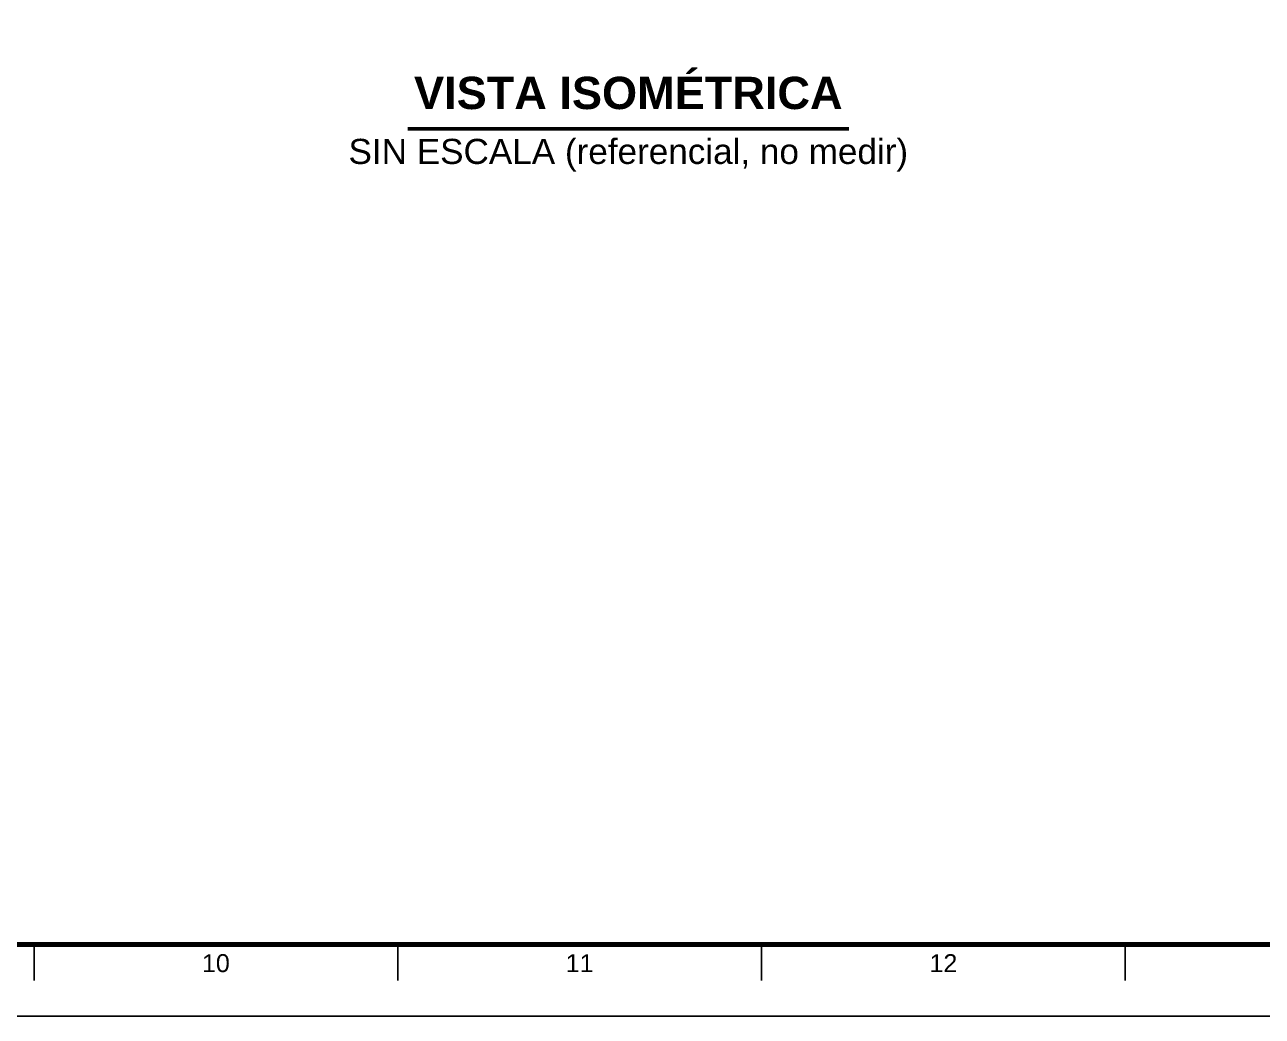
# Model space of a CAD drawing. Header units: millimetres. Extents: x 0 to 841, y 0 to 594.
# Drawn here: x 474.9 to 647.3, y 0 to 138.2 of the extents above; entities that cross this region are included whole.
import ezdxf
from ezdxf.enums import TextEntityAlignment as Align

# ---------------------------------------------------------------- set-up
doc = ezdxf.new("R2010")
doc.units = ezdxf.units.MM
for name, color, linetype, lineweight in [('FINA', 7, 'CONTINUOUS', 25), ('MARCO', 7, 'CONTINUOUS', 70), ('TXT', 7, 'CONTINUOUS', 25), ('VIS', 7, 'CONTINUOUS', 50)]:
    doc.layers.add(name, color=color, linetype=linetype, lineweight=lineweight)
doc.styles.add('STD', font='LiberationSans-Regular.ttf')
doc.styles.add('STDB', font='LiberationSans-Bold.ttf')

msp = doc.modelspace()

# ---------------------------------------------------------------- linework, layer by layer
at = {"layer": 'FINA'}
for p, q in [((476.19, 10), (476.19, 5)), ((526.88, 10), (526.88, 5)), ((577.56, 10), (577.56, 5)), ((628.25, 10), (628.25, 5))]:
    msp.add_line(p, q, dxfattribs=at)
msp.add_lwpolyline([(0, 0), (841, 0), (841, 594), (0, 594)], close=True, dxfattribs=at)
at = {"layer": 'MARCO'}
msp.add_lwpolyline([(20, 10), (831, 10), (831, 584), (20, 584)], close=True, dxfattribs=at)
at = {"layer": 'VIS'}
msp.add_line((528.29, 123.68), (589.71, 123.68), dxfattribs=at)

# ---------------------------------------------------------------- texts
at = {"layer": 'TXT', "style": 'STDB'}
msp.add_text('VISTA ISOMÉTRICA', height=4.5, dxfattribs=at).set_placement((559, 125.08), align=Align.BOTTOM_CENTER)
at = {"layer": 'TXT', "style": 'STD'}
msp.add_text('SIN ESCALA (referencial, no medir)', height=3.5, dxfattribs=at).set_placement((559, 122.28), align=Align.TOP_CENTER)
for s, p in [('10', (501.53, 7.4)), ('11', (552.22, 7.4)), ('12', (602.91, 7.4))]:
    msp.add_text(s, height=2.5, dxfattribs=at).set_placement(p, align=Align.MIDDLE_CENTER)

doc.saveas('drawing.dxf')
